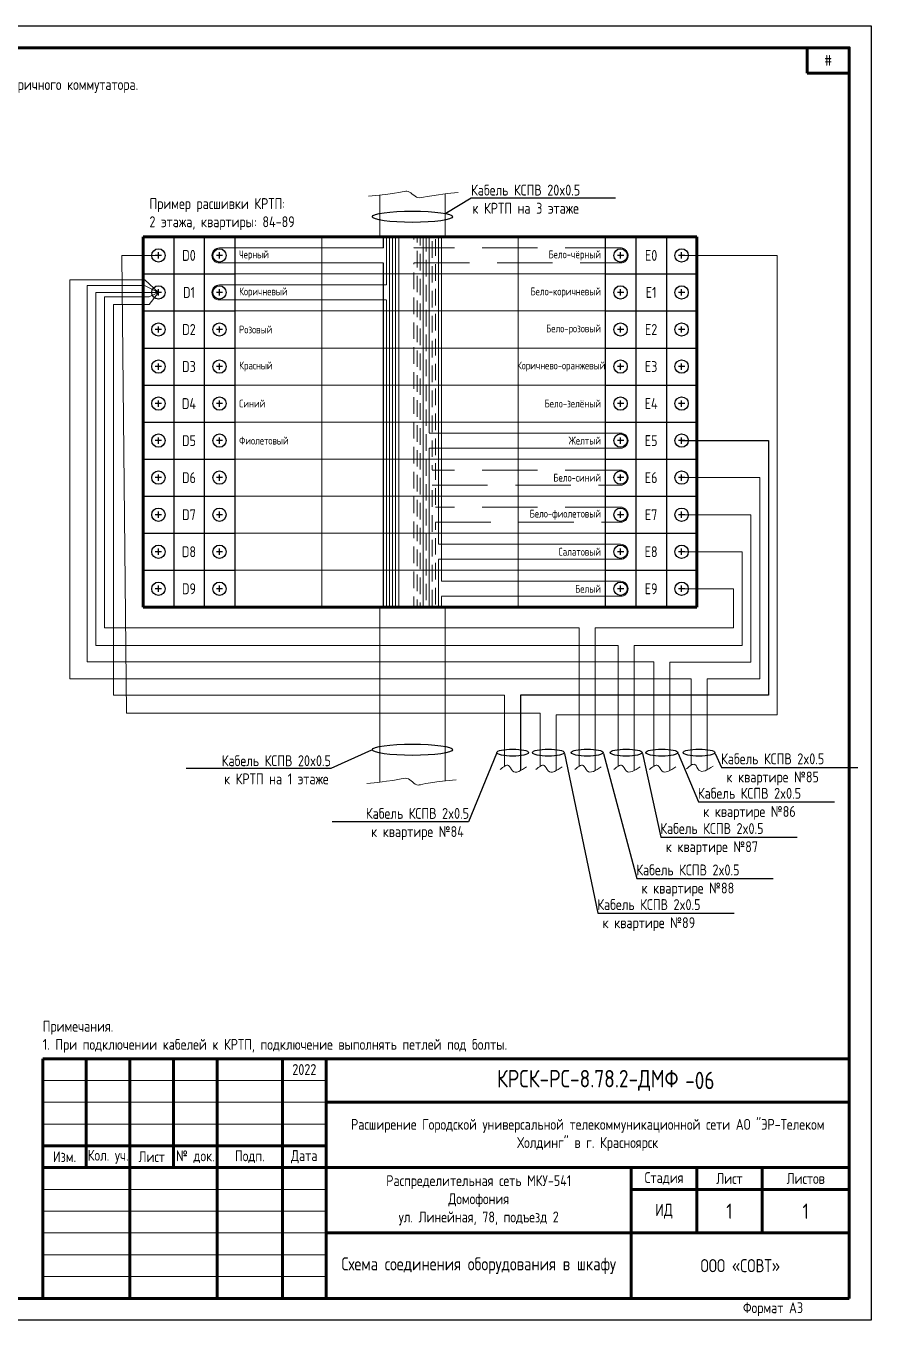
# Model space of a CAD drawing. Header units: millimetres. Extents: x -1818 to 2939, y -1518 to -220.
# Drawn here: x 2535.4 to 2729.3, y -516.9 to -219.9 of the extents above; entities that cross this region are included whole.
import ezdxf
from ezdxf import colors
from ezdxf.entities.mleader import LeaderData, LeaderLine
from ezdxf.math import Vec2, Vec3

# ---------------------------------------------------------------- set-up
doc = ezdxf.new("R2010")
doc.units = ezdxf.units.MM
doc.linetypes.add('штриховая', pattern=[19.05, 12.7, -6.35])
doc.layers.add('(034) Оформление_0', color=7, linetype='Continuous', lineweight=9)
for name, color, linetype in [('_', 7, 'Continuous'), ('Планы', 7, 'Continuous'), ('Текст и таблицы', 7, 'Continuous')]:
    doc.layers.add(name, color=color, linetype=linetype)
doc.layers.add('ВЭ', color=7, linetype='Continuous', plot=False)
doc.styles.get("Standard").update_dxf_attribs({"font": ''})
doc.styles.get('Standard').set_extended_font_data('GOST type A')

# ---------------------------------------------------------------- blocks, each defined once
blk = doc.blocks.new('*T277')
at = {"layer": '(034) Оформление_0', "lineweight": 60, "transparency": 16777216}
for p, q in [((0, 0), (185, 0)), ((0, 0), (0, -55)), ((10, 0), (10, -25)), ((20, 0), (20, -55)), ((30, 0), (30, -25)), ((40, 0), (40, -55)), ((55, 0), (55, -55)), ((65, 0), (65, -55)), ((185, 0), (185, -55)), ((65, -10), (185, -10)), ((0, -20), (65, -20)), ((0, -25), (185, -25)), ((135, -25), (135, -55)), ((150, -25), (150, -40)), ((165, -25), (165, -40)), ((135, -30), (185, -30)), ((65, -40), (185, -40)), ((0, -55), (185, -55))]:
    blk.add_line(p, q, dxfattribs=at)
at = {"layer": '(034) Оформление_0', "transparency": 16777216}
for p, q in [((0, -5), (65, -5)), ((0, -10), (65, -10)), ((0, -15), (65, -15)), ((0, -30), (65, -30)), ((0, -35), (65, -35)), ((0, -40), (65, -40)), ((0, -45), (65, -45)), ((0, -50), (65, -50))]:
    blk.add_line(p, q, dxfattribs=at)
at = {"layer": '(034) Оформление_0', "color": 0, "lineweight": 60, "transparency": 16777216, "attachment_point": 5}
for s, insert, char_height, width in [('2022', (60, -2.5), 2.5, 10), ('{\\fGOST type A|b0|i0|c0;КРСК-РС-8.78.2-ДМФ', (125, -5), 4, 120), ('{\\fGOST type A|b0|i0|c0;Расширение Городской универсальной телекоммуникационной сети АО "ЭР-Телеком Холдинг" в г. Красноярск', (125, -17.5), 2.5, 120), ('Изм.', (5, -22.5), 2.5, 10), ('Кол. уч.', (15, -22.5), 2.5, 10), ('Лист', (25, -22.5), 2.5, 10), ('№ док.', (35, -22.5), 2.5, 10), ('Подп.', (47.5, -22.5), 2.5, 15), ('Дата', (60, -22.5), 2.5, 10), ('Стадия', (142.5, -27.5), 2.5, 15), ('Лист', (157.5, -27.5), 2.5, 15), ('Листов', (175, -27.5), 2.5, 20), ('{\\fGOST type A|b0|i0|c0;Распределительная сеть МКУ-541^JДомофония^Jул. Линейная, 78, подъезд 2', (100, -32.5), 2.5, 70), ('ИД', (142.5, -35), 2.822, 15), ('1', (157.5, -35), 3.5, 15), ('{\\fGOST type A|b0|i0|c0;ООО «СОВТ»', (160, -47.5), 3, 50)]:
    blk.add_mtext(s, dxfattribs=dict(at, insert=insert, char_height=char_height, width=width))
blk = doc.blocks.new('*U276')
blk.add_blockref('*T277', (-185, 55))
blk = doc.blocks.new('*T242')
at = {"lineweight": 60, "transparency": 16777216}
for p, q in [((0, 0), (9.69, 0)), ((0, 0), (0, -5.814)), ((9.69, 0), (9.69, -5.814)), ((0, -5.814), (9.69, -5.814))]:
    blk.add_line(p, q, dxfattribs=at)
at = {"color": 0, "transparency": 16777216, "insert": (4.845, -2.907), "char_height": 2.5, "width": 9.69, "attachment_point": 5}
blk.add_mtext('#', dxfattribs=at)
blk = doc.blocks.new('*U240')
at = {"layer": '(034) Оформление_0'}
blk.add_lwpolyline([(420, 297), (0, 297), (0, 0), (420, 0)], close=True, dxfattribs=at)
at = {"layer": '(034) Оформление_0', "lineweight": 60}
blk.add_lwpolyline([(415, 5), (415, 292), (20, 292), (20, 5)], close=True, dxfattribs=at)
for name, p in [('*T242', (405.31, 292)), ('*U276', (415, 5))]:
    blk.add_blockref(name, p)
at = {"insert": (397.5, 2.5), "char_height": 2.5, "width": 35, "attachment_point": 5}
blk.add_mtext('Формат А3', dxfattribs=at)
blk = doc.blocks.new('*U224')
blk.add_wipeout([(-47.15, 1.73), (-47.63, 1.73), (-47.63, -1.73), (-47.15, -1.73)])
at = {"layer": '(034) Оформление_0', "color": 0, "linetype": 'ByBlock', "lineweight": -2}
blk.add_lwpolyline([(-47.39, -1.73), (0, -1.73, 1), (0, 1.73), (-47.39, 1.73)], format="xyb", dxfattribs=at)
blk = doc.blocks.new('*U221')
blk.add_wipeout([(-42.24, 1.73), (-42.73, 1.73), (-42.73, -1.73), (-42.24, -1.73)])
at = {"layer": '(034) Оформление_0', "color": 0, "linetype": 'ByBlock', "lineweight": -2}
blk.add_lwpolyline([(-42.48, -1.73), (0, -1.73, 1), (0, 1.73), (-42.48, 1.73)], format="xyb", dxfattribs=at)
blk = doc.blocks.new('*U222')
blk.add_wipeout([(-41.54, 1.73), (-42.03, 1.73), (-42.03, -1.73), (-41.54, -1.73)])
at = {"layer": '(034) Оформление_0', "color": 0, "linetype": 'ByBlock', "lineweight": -2}
blk.add_lwpolyline([(-41.78, -1.73), (0, -1.73, 1), (0, 1.73), (-41.78, 1.73)], format="xyb", dxfattribs=at)
blk = doc.blocks.new('*U223')
blk.add_wipeout([(-40.84, 1.73), (-41.33, 1.73), (-41.33, -1.73), (-40.84, -1.73)])
at = {"layer": '(034) Оформление_0', "color": 0, "linetype": 'ByBlock', "lineweight": -2}
blk.add_lwpolyline([(-41.08, -1.73), (0, -1.73, 1), (0, 1.73), (-41.08, 1.73)], format="xyb", dxfattribs=at)
blk = doc.blocks.new('*U154')
blk.add_wipeout([(37.35, 1.73), (37.84, 1.73), (37.84, -1.73), (37.35, -1.73)])
at = {"layer": '(034) Оформление_0', "color": 0, "linetype": 'ByBlock', "lineweight": -2}
blk.add_lwpolyline([(37.6, -1.73), (0, -1.73, -1), (0, 1.73), (37.6, 1.73)], format="xyb", dxfattribs=at)
blk = doc.blocks.new('Клема')
at = {"layer": 'Текст и таблицы'}
for p, q in [((0.72, 0), (-0.72, 0)), ((0, -0.72), (0, 0.72))]:
    blk.add_line(p, q, dxfattribs=at)
blk.add_circle((0, 0), 1.53, dxfattribs=at)
blk = doc.blocks.new('*T274')
at = {"layer": '(034) Оформление_0', "lineweight": 60, "transparency": 16777216}
for p, q in [((0, 0), (127, 0)), ((0, 0), (0, -85)), ((127, 0), (127, -85)), ((0, -85), (127, -85))]:
    blk.add_line(p, q, dxfattribs=at)
at = {"layer": '(034) Оформление_0', "lineweight": -2, "transparency": 16777216}
for p, q in [((7, 0), (7, -85)), ((14, 0), (14, -85)), ((21, 0), (21, -85)), ((106, 0), (106, -85)), ((113, 0), (113, -85)), ((120, 0), (120, -85)), ((0, -8.5), (21, -8.5)), ((106, -8.5), (127, -8.5)), ((0, -17), (21, -17)), ((106, -17), (127, -17)), ((0, -25.5), (21, -25.5)), ((106, -25.5), (127, -25.5)), ((0, -34), (21, -34)), ((106, -34), (127, -34)), ((0, -42.5), (21, -42.5)), ((106, -42.5), (127, -42.5)), ((0, -51), (21, -51)), ((106, -51), (127, -51)), ((0, -59.5), (21, -59.5)), ((106, -59.5), (127, -59.5)), ((0, -68), (21, -68)), ((106, -68), (127, -68)), ((0, -76.5), (21, -76.5)), ((106, -76.5), (127, -76.5))]:
    blk.add_line(p, q, dxfattribs=at)
at = {"layer": 'Defpoints', "color": 8, "linetype": 'ByBlock', "lineweight": 0, "transparency": 16777216}
for p, q in [((41, 0), (41, -85)), ((86, 0), (86, -85)), ((21, -8.5), (106, -8.5)), ((21, -17), (106, -17)), ((21, -25.5), (106, -25.5)), ((21, -34), (106, -34)), ((21, -42.5), (106, -42.5)), ((21, -51), (106, -51)), ((21, -59.5), (106, -59.5)), ((21, -68), (106, -68)), ((21, -76.5), (106, -76.5))]:
    blk.add_line(p, q, dxfattribs=at)
at = {"layer": '(034) Оформление_0', "color": 0, "transparency": 16777216}
for p in [(3.5, -4.25), (17.5, -4.25), (109.5, -4.25), (123.5, -4.25), (3.5, -12.75), (17.5, -12.75), (109.5, -12.75), (123.5, -12.75), (3.5, -21.25), (17.5, -21.25), (109.5, -21.25), (123.5, -21.25), (3.5, -29.75), (17.5, -29.75), (109.5, -29.75), (123.5, -29.75), (3.5, -38.25), (17.5, -38.25), (109.5, -38.25), (123.5, -38.25), (3.5, -46.75), (17.5, -46.75), (109.5, -46.75), (123.5, -46.75), (3.5, -55.25), (17.5, -55.25), (109.5, -55.25), (123.5, -55.25), (3.5, -63.75), (17.5, -63.75), (109.5, -63.75), (123.5, -63.75), (3.5, -72.25), (17.5, -72.25), (109.5, -72.25), (123.5, -72.25), (3.5, -80.75), (17.5, -80.75), (109.5, -80.75), (123.5, -80.75)]:
    blk.add_blockref('Клема', p, dxfattribs=at)
for s, insert, char_height, width, attachment_point in [('D0', (10.5, -4.25), 2.5, 7, 5), ('{\\fGOST type A|b0|i0|c0;Черный', (22, -4.25), 1.8, 18, 4), ('{\\fGOST type A|b0|i0|c0;Бело-чёрный', (105, -4.25), 1.8, 18, 6), ('E0', (116.5, -4.25), 2.5, 7, 5), ('D1', (10.5, -12.75), 2.5, 7, 5), ('{\\fGOST type A|b0|i0|c0;Коричневый', (22, -12.75), 1.8, 18, 4), ('{\\fGOST type A|b0|i0|c0;Бело-коричневый', (105, -12.75), 1.8, 18, 6), ('E1', (116.5, -12.75), 2.5, 7, 5), ('D2', (10.5, -21.25), 2.5, 7, 5), ('{\\fGOST type A|b0|i0|c0;Розовый', (22, -21.25), 1.8, 18, 4), ('{\\fGOST type A|b0|i0|c0;Бело-розовый', (105, -21.25), 1.8, 18, 6), ('E2', (116.5, -21.25), 2.5, 7, 5), ('D3', (10.5, -29.75), 2.5, 7, 5), ('{\\fGOST type A|b0|i0|c0;Красный', (22, -29.75), 1.8, 18, 4), ('{\\fGOST type A|b0|i0|c0;Коричнево-оранжевый', (106, -29.75), 1.8, 20, 6), ('E3', (116.5, -29.75), 2.5, 7, 5), ('D4', (10.5, -38.25), 2.5, 7, 5), ('{\\fGOST type A|b0|i0|c0;Синий', (22, -38.25), 1.8, 18, 4), ('{\\fGOST type A|b0|i0|c0;Бело-зелёный', (105, -38.25), 1.8, 18, 6), ('E4', (116.5, -38.25), 2.5, 7, 5), ('D5', (10.5, -46.75), 2.5, 7, 5), ('{\\fGOST type A|b0|i0|c0;Фиолетовый', (22, -46.75), 1.8, 18, 4), ('{\\fGOST type A|b0|i0|c0;Желтый', (105, -46.75), 1.8, 18, 6), ('E5', (116.5, -46.75), 2.5, 7, 5), ('D6', (10.5, -55.25), 2.5, 7, 5), ('{\\fGOST type A|b0|i0|c0;', (22, -55.25), 1.8, 18, 4), ('{\\fGOST type A|b0|i0|c0;Бело-синий', (105, -55.25), 1.8, 18, 6), ('E6', (116.5, -55.25), 2.5, 7, 5), ('D7', (10.5, -63.75), 2.5, 7, 5), ('{\\fGOST type A|b0|i0|c0;', (22, -63.75), 1.8, 18, 4), ('{\\fGOST type A|b0|i0|c0;Бело-фиолетовый', (105, -63.75), 1.8, 18, 6), ('E7', (116.5, -63.75), 2.5, 7, 5), ('D8', (10.5, -72.25), 2.5, 7, 5), ('E8', (116.5, -72.25), 2.5, 7, 5), ('{\\fGOST type A|b0|i0|c0;', (22, -72.25), 1.8, 18, 4), ('{\\fGOST type A|b0|i0|c0;Салатовый', (105, -72.25), 1.8, 18, 6), ('D9', (10.5, -80.75), 2.5, 7, 5), ('{\\fGOST type A|b0|i0|c0;Белый', (105, -80.75), 1.8, 18, 6), ('E9', (116.5, -80.75), 2.5, 7, 5), ('{\\fGOST type A|b0|i0|c0;', (22, -80.75), 1.8, 18, 4)]:
    blk.add_mtext(s, dxfattribs=dict(at, insert=insert, char_height=char_height, width=width, attachment_point=attachment_point))
blk = doc.blocks.new('*U231')
blk.add_wipeout([(38.06, 1.73), (38.54, 1.73), (38.54, -1.73), (38.06, -1.73)])
at = {"layer": '(034) Оформление_0', "color": 0, "linetype": 'ByBlock', "lineweight": -2}
blk.add_lwpolyline([(38.3, -1.73), (0, -1.73, -1), (0, 1.73), (38.3, 1.73)], format="xyb", dxfattribs=at)
blk = doc.blocks.new('*U232')
blk.add_wipeout([(-42.94, 1.73), (-43.43, 1.73), (-43.43, -1.73), (-42.94, -1.73)])
at = {"layer": '(034) Оформление_0', "color": 0, "linetype": 'ByBlock', "lineweight": -2}
blk.add_lwpolyline([(-43.19, -1.73), (0, -1.73, 1), (0, 1.73), (-43.19, 1.73)], format="xyb", dxfattribs=at)
blk = doc.blocks.new('*U233')
blk.add_wipeout([(-43.64, 1.73), (-44.13, 1.73), (-44.13, -1.73), (-43.64, -1.73)])
at = {"layer": '(034) Оформление_0', "color": 0, "linetype": 'ByBlock', "lineweight": -2}
blk.add_lwpolyline([(-43.89, -1.73), (0, -1.73, 1), (0, 1.73), (-43.89, 1.73)], format="xyb", dxfattribs=at)

msp = doc.modelspace()

# ---------------------------------------------------------------- linework, layer by layer
msp.add_lwpolyline([(2617.42, -353.33), (2617.42, -252.96), (2523.37, -252.96), (2496.86, -258.25), (2361.75, -258.25), (2361.75, -272.58), (2387.37, -272.58)])
at = {"layer": '_', "color": 6, "lineweight": 0, "ltscale": 0.3}
msp.add_lwpolyline([(2620.92, -353.33), (2620.92, -249.46), (2523.37, -249.46), (2497.19, -250.25), (2353.75, -250.25), (2353.75, -315.08), (2387.37, -315.08)], dxfattribs=at)
at = {"layer": '_', "color": 212, "linetype": 'Continuous', "lineweight": 0, "ltscale": 0.3}
msp.add_lwpolyline([(2630.74, -246.65), (2523.37, -246.65)], dxfattribs=at)
at = {"layer": '_', "color": 5, "linetype": 'Continuous', "lineweight": 0, "ltscale": 0.3}
for points in [[(2630.74, -247.35), (2523.37, -247.35)], [(2620.22, -353.33), (2620.22, -250.16), (2523.37, -250.16), (2496.56, -251.85), (2355.35, -251.85), (2355.35, -306.58), (2387.37, -306.58)]]:
    msp.add_lwpolyline(points, dxfattribs=at)
at = {"layer": '_', "color": 1, "linetype": 'Continuous', "lineweight": 0, "ltscale": 0.3}
msp.add_lwpolyline([(2619.52, -353.33), (2619.52, -250.86), (2523.37, -250.86), (2496.15, -253.45), (2356.95, -253.45), (2356.95, -298.08), (2387.37, -298.08)], dxfattribs=at)
at = {"layer": '_', "color": 230, "linetype": 'Continuous', "lineweight": 0, "ltscale": 0.3}
msp.add_lwpolyline([(2618.82, -353.33), (2618.82, -251.56), (2523.37, -251.56), (2496.01, -255.05), (2358.55, -255.05), (2358.55, -289.58), (2387.37, -289.58)], dxfattribs=at)
at = {"layer": '_', "color": 42, "linetype": 'Continuous', "lineweight": 0, "ltscale": 0.3}
for points in [[(2618.12, -353.33), (2618.12, -252.26), (2523.37, -252.26), (2496.22, -256.65), (2360.15, -256.65), (2360.15, -281.08), (2387.37, -281.08)], [(2442.12, -298.08), (2470.69, -298.08), (2470.69, -264.65), (2502.81, -264.65), (2523.37, -255.77), (2626.53, -255.77), (2626.53, -353.33)]]:
    msp.add_lwpolyline(points, dxfattribs=at)
at = {"layer": '_', "linetype": 'штриховая', "lineweight": 0, "ltscale": 0.3}
msp.add_lwpolyline([(2442.12, -272.58), (2465.89, -272.58), (2465.89, -259.85), (2497.93, -259.85), (2523.37, -253.66), (2624.43, -253.66), (2624.43, -353.33)], dxfattribs=at)
at = {"layer": '_', "color": 42, "linetype": 'штриховая', "lineweight": 0, "ltscale": 0.3}
msp.add_lwpolyline([(2442.12, -281.08), (2467.49, -281.08), (2467.49, -261.45), (2499.36, -261.45), (2523.37, -254.37), (2625.13, -254.37), (2625.13, -353.33)], dxfattribs=at)
at = {"layer": '_', "color": 230, "linetype": 'штриховая', "lineweight": 0, "ltscale": 0.3}
msp.add_lwpolyline([(2442.12, -289.58), (2469.09, -289.58), (2469.09, -263.05), (2501.04, -263.05), (2523.37, -255.07), (2625.83, -255.07), (2625.83, -353.33)], dxfattribs=at)
at = {"layer": '_', "color": 30, "linetype": 'штриховая', "lineweight": 0, "ltscale": 0.3}
msp.add_lwpolyline([(2442.12, -298.08), (2470.69, -298.08), (2470.69, -264.65), (2502.81, -264.65), (2523.37, -255.77), (2626.53, -255.77), (2626.53, -353.33)], dxfattribs=at)
at = {"layer": '_', "color": 96, "linetype": 'штриховая', "lineweight": 0, "ltscale": 0.3}
msp.add_lwpolyline([(2442.12, -306.58), (2472.29, -306.58), (2472.29, -266.25), (2504.53, -266.25), (2523.37, -256.47), (2627.23, -256.47), (2627.23, -353.33)], dxfattribs=at)
at = {"layer": '_', "color": 2, "linetype": 'Continuous', "lineweight": 0, "ltscale": 0.3, "flags": 128}
msp.add_lwpolyline([(2442.12, -315.08), (2473.89, -315.08), (2473.89, -267.85), (2506.03, -267.85), (2523.37, -257.17), (2627.93, -257.17), (2627.93, -353.33)], dxfattribs=at)
at = {"layer": '_', "color": 5, "linetype": 'штриховая', "lineweight": 0, "ltscale": 0.3}
msp.add_lwpolyline([(2442.12, -323.58), (2475.49, -323.58), (2475.49, -269.45), (2507.13, -269.45), (2523.37, -257.87), (2628.64, -257.87), (2628.64, -353.33)], dxfattribs=at)
at = {"layer": '_', "color": 212, "linetype": 'штриховая', "lineweight": 0, "ltscale": 0.3, "flags": 128}
msp.add_lwpolyline([(2442.12, -332.08), (2477.09, -332.08), (2477.09, -271.05), (2507.68, -271.05), (2523.37, -258.57), (2629.34, -258.57), (2629.34, -353.33)], dxfattribs=at)
at = {"layer": '_', "color": 3, "linetype": 'Continuous', "lineweight": 0, "ltscale": 0.3, "flags": 128}
msp.add_lwpolyline([(2442.12, -340.58), (2478.69, -340.58), (2478.69, -272.65), (2507.6, -272.65), (2523.37, -259.27), (2630.04, -259.27), (2630.04, -353.33)], dxfattribs=at)
at = {"layer": '_', "linetype": 'Continuous', "lineweight": 0, "ltscale": 0.3, "flags": 128}
for points in [[(2442.12, -349.08), (2480.29, -349.08), (2480.29, -274.25), (2506.99, -274.25), (2523.37, -259.97), (2630.74, -259.97), (2630.74, -353.33)], [(2691.64, -390.62), (2691.64, -369.73), (2703.73, -369.73), (2703.73, -323.58), (2685.82, -323.58)], [(2683.12, -390.81), (2683.12, -365.92), (2701.73, -365.92), (2701.73, -332.08), (2685.82, -332.08)], [(2674.94, -390.81), (2674.94, -362.12), (2699.73, -362.12), (2699.73, -340.58), (2685.82, -340.58)]]:
    msp.add_lwpolyline(points, dxfattribs=at)
at = {"layer": '_', "lineweight": 20, "flags": 128}
msp.add_lwpolyline([(2631.57, -393.18), (2631.57, -353.33), (2616.58, -353.33), (2616.58, -393.46)], dxfattribs=at)
at = {"layer": '_', "linetype": 'Continuous', "lineweight": 0, "ltscale": 5}
for points in [[(2644.21, -390.58), (2646.13, -389.62), (2647.03, -390.86), (2650.27, -389.94)], [(2652.39, -390.58), (2654.31, -389.62), (2655.21, -390.86), (2658.45, -389.94)], [(2661.33, -390.58), (2663.25, -389.62), (2664.15, -390.86), (2667.38, -389.94)], [(2670.27, -390.58), (2672.19, -389.62), (2673.09, -390.86), (2676.32, -389.94)], [(2678.45, -390.58), (2680.36, -389.62), (2681.27, -390.86), (2684.5, -389.94)], [(2686.96, -390.4), (2688.88, -389.43), (2689.78, -390.68), (2693.02, -389.76)]]:
    msp.add_spline(points, degree=3, dxfattribs=at)
at = {"layer": '_', "lineweight": 20}
msp.add_open_spline([(2634.13, -392.94), (2626.63, -393.55), (2625.16, -394.97), (2622.9, -391.66), (2621.11, -393.08), (2613.61, -393.77)], degree=3, knots=[0, 0, 0, 0, 0.2093791, 0.4861628, 0.7521955, 0.7521955, 0.7521955, 0.7521955], dxfattribs=at)
at = {"layer": 'Планы'}
for centre, major_axis, ratio in [((2624.08, -386.02), (9.21, 0), 0.140585), ((2647.06, -386.68), (3.66, 0), 0.220893), ((2655.24, -386.68), (3.66, 0), 0.220893), ((2664.17, -386.68), (3.66, 0), 0.220893), ((2673.11, -386.68), (3.66, 0), 0.220893), ((2681.29, -386.68), (3.66, 0), 0.220893), ((2689.81, -386.68), (3.66, 0), 0.220893)]:
    msp.add_ellipse(centre, major_axis=major_axis, ratio=ratio, dxfattribs=at)

# ---------------------------------------------------------------- texts
at = {"layer": '(034) Оформление_0', "lineweight": 0, "insert": (2523.89, -232.11), "char_height": 2.5, "attachment_point": 2}
msp.add_mtext_dynamic_manual_height_columns('Схема коммутации координатно-матричного коммутатора.', width=265.6966, gutter_width=23.82, heights=[0], dxfattribs=at)
at = {"layer": '(034) Оформление_0', "lineweight": 0, "insert": (2539.28, -455.56), "char_height": 2.5, "width": 103.6452, "attachment_point": 7}
msp.add_mtext('Примечания.\\P1. При подключении кабелей к КРТП, подключение выполнять петлей под болты.', dxfattribs=at)
at = {"layer": '(034) Оформление_0'}
for s, insert, char_height, width, attachment_point in [('-06', (2686.63, -461.91), 4, 48.846, 4), ('1', (2714.28, -491.91), 3.5, 20, 5), ('Схема соединения оборудования в шкафу', (2639.28, -504.41), 3, 70, 5)]:
    msp.add_mtext(s, dxfattribs=dict(at, insert=insert, char_height=char_height, width=width, attachment_point=attachment_point))

# ---------------------------------------------------------------- leaders
at = {"layer": '(034) Оформление_0', "linetype": 'Continuous', "lineweight": 0, "ltscale": 5}
ml = msp.add_multileader_mtext('Standard', dxfattribs=at)
ml.set_content('Кабель КСПВ 20x0.5\\Pк КРТП на 1 этаже', color=256)
ml.set_leader_properties()
ml.build(insert=Vec2(0, 0))
ml.multileader.update_dxf_attribs({"text_left_attachment_type": 6, "text_right_attachment_type": 6, "dogleg_length": 0, "arrow_head_size": 0.18})
ctx = ml.context
ctx.base_point, ctx.char_height, ctx.arrow_head_size, ctx.landing_gap_size, ctx.plane_origin = Vec3(2580.36, -390.29), 2.5, 0.18, 0, Vec3(2654.87, -380.06)
ctx.left_attachment, ctx.right_attachment, ctx.text_align_type = 6, 6, 1
notes = []
notes.append((ctx, [(0, (1, 1, 0), (2605.36, -390.29), (-1, 0), 0, [(0, [(2614.86, -386.02)], 0, [])])]))
ctx.mtext.insert, ctx.mtext.alignment, ctx.mtext.flow_direction = Vec3(2592.86, -387.29), 2, 5
ml = msp.add_multileader_mtext('Standard', dxfattribs=at)
ml.set_content('Кабель КСПВ 2x0.5\\Pк квартире №84', color=256)
ml.set_leader_properties()
ml.build(insert=Vec2(0, 0))
ml.multileader.update_dxf_attribs({"text_left_attachment_type": 6, "text_right_attachment_type": 6, "dogleg_length": 0, "arrow_head_size": 0.18})
ctx = ml.context
ctx.base_point, ctx.char_height, ctx.arrow_head_size, ctx.landing_gap_size, ctx.plane_origin = Vec3(2613.54, -402.59), 2.5, 0.18, 0, Vec3(2683.71, -399.53)
ctx.left_attachment, ctx.right_attachment, ctx.text_align_type = 6, 6, 1
notes.append((ctx, [(0, (1, 1, 0), (2636.93, -402.59), (-1, 0), 0, [(0, [(2643.39, -386.68)], 0, [])])]))
ctx.mtext.insert, ctx.mtext.alignment, ctx.mtext.flow_direction = Vec3(2625.23, -399.38), 2, 5
ml = msp.add_multileader_mtext('Standard', dxfattribs=at)
ml.set_content('Кабель КСПВ 2x0.5\\Pк квартире №89', color=256)
ml.set_leader_properties()
ml.build(insert=Vec2(0, 0))
ml.multileader.update_dxf_attribs({"text_left_attachment_type": 6, "text_right_attachment_type": 6, "dogleg_length": 0, "arrow_head_size": 0.18})
ctx = ml.context
ctx.base_point, ctx.char_height, ctx.arrow_head_size, ctx.landing_gap_size, ctx.plane_origin = Vec3(2666.62, -423.51), 2.5, 0.18, 0, Vec3(2691.89, -390.72)
ctx.left_attachment, ctx.right_attachment, ctx.text_align_type = 6, 6, 1
notes.append((ctx, [(1, (1, 1, 0), (2666.62, -423.51), (1, 0), 0, [(0, [(2658.9, -386.68)], 0, [])])]))
ctx.mtext.insert, ctx.mtext.alignment, ctx.mtext.flow_direction = Vec3(2678.31, -420.3), 2, 5
ml = msp.add_multileader_mtext('Standard', dxfattribs=at)
ml.set_content('Кабель КСПВ 2x0.5\\Pк квартире №88', color=256)
ml.set_leader_properties()
ml.build(insert=Vec2(0, 0))
ml.multileader.update_dxf_attribs({"text_left_attachment_type": 6, "text_right_attachment_type": 6, "dogleg_length": 0, "arrow_head_size": 0.18})
ctx = ml.context
ctx.base_point, ctx.char_height, ctx.arrow_head_size, ctx.landing_gap_size, ctx.plane_origin = Vec3(2675.56, -415.56), 2.5, 0.18, 0, Vec3(2700.83, -390.72)
ctx.left_attachment, ctx.right_attachment, ctx.text_align_type = 6, 6, 1
notes.append((ctx, [(1, (1, 1, 0), (2675.56, -415.56), (1, 0), 0, [(0, [(2667.84, -386.68)], 0, [])])]))
ctx.mtext.insert, ctx.mtext.alignment, ctx.mtext.flow_direction = Vec3(2687.25, -412.35), 2, 5
ml = msp.add_multileader_mtext('Standard', dxfattribs=at)
ml.set_content('Кабель КСПВ 2x0.5\\Pк квартире №87', color=256)
ml.set_leader_properties()
ml.build(insert=Vec2(0, 0))
ml.multileader.update_dxf_attribs({"text_left_attachment_type": 6, "text_right_attachment_type": 6, "dogleg_length": 0, "arrow_head_size": 0.18})
ctx = ml.context
ctx.base_point, ctx.char_height, ctx.arrow_head_size, ctx.landing_gap_size, ctx.plane_origin = Vec3(2681.06, -406.06), 2.5, 0.18, 0, Vec3(2706.46, -380.15)
ctx.left_attachment, ctx.right_attachment, ctx.text_align_type = 6, 6, 1
notes.append((ctx, [(1, (1, 1, 0), (2681.06, -406.06), (1, 0), 0, [(0, [(2676.77, -386.68)], 0, [])])]))
ctx.mtext.insert, ctx.mtext.alignment, ctx.mtext.flow_direction = Vec3(2692.76, -402.85), 2, 5
ml = msp.add_multileader_mtext('Standard', dxfattribs=at)
ml.set_content('Кабель КСПВ 2x0.5\\Pк квартире №86', color=256)
ml.set_leader_properties()
ml.build(insert=Vec2(0, 0))
ml.multileader.update_dxf_attribs({"text_left_attachment_type": 6, "text_right_attachment_type": 6, "dogleg_length": 0, "arrow_head_size": 0.18})
ctx = ml.context
ctx.base_point, ctx.char_height, ctx.arrow_head_size, ctx.landing_gap_size, ctx.plane_origin = Vec3(2689.68, -397.98), 2.5, 0.18, 0, Vec3(2712.09, -369.59)
ctx.left_attachment, ctx.right_attachment, ctx.text_align_type = 6, 6, 1
notes.append((ctx, [(1, (1, 1, 0), (2689.68, -397.98), (1, 0), 0, [(0, [(2684.95, -386.68)], 0, [])])]))
ctx.mtext.insert, ctx.mtext.alignment, ctx.mtext.flow_direction = Vec3(2701.38, -394.77), 2, 5
ml = msp.add_multileader_mtext('Standard', dxfattribs=at)
ml.set_content('Кабель КСПВ 2x0.5\\Pк квартире №85', color=256)
ml.set_leader_properties()
ml.build(insert=Vec2(0, 0))
ml.multileader.update_dxf_attribs({"text_left_attachment_type": 6, "text_right_attachment_type": 6, "dogleg_length": 0, "arrow_head_size": 0.18})
ctx = ml.context
ctx.base_point, ctx.char_height, ctx.arrow_head_size, ctx.landing_gap_size, ctx.plane_origin = Vec3(2695, -390.06), 2.5, 0.18, 0, Vec3(2720.6, -358.36)
ctx.left_attachment, ctx.right_attachment, ctx.text_align_type = 6, 6, 1
notes.append((ctx, [(1, (1, 1, 0), (2695, -390.06), (1, 0), 0, [(0, [(2693.47, -386.68)], 0, [])])]))
ctx.mtext.insert, ctx.mtext.alignment, ctx.mtext.flow_direction = Vec3(2706.7, -386.85), 2, 5
for ctx, leaders in notes:
    for number, flags, end, landing, length, lines in leaders:
        leader = LeaderData()
        leader.index, (leader.has_last_leader_line, leader.has_dogleg_vector, leader.attachment_direction) = number, flags
        leader.last_leader_point, leader.dogleg_vector, leader.dogleg_length = Vec3(end), Vec3(landing), length
        for number, points, colour, breaks in lines:
            line = LeaderLine()
            line.index, line.vertices, line.color, line.breaks = number, Vec3.list(points), colors.encode_raw_color(colour), breaks
            leader.lines.append(line)
        ctx.leaders.append(leader)

# ---------------------------------------------------------------- next in the draw order: wipeouts: each hides what was drawn before it
msp.add_wipeout([(2500.66, -280.94), (2505.01, -276.94), (2507.01, -274.21), (2507.62, -272.57), (2507.72, -271.47), (2507.44, -270.15), (2505.85, -267.64), (2503.7, -265.46), (2501.82, -263.76), (2499.17, -261.25), (2498.15, -260.12), (2497.28, -258.94), (2496.31, -256.94), (2496.01, -254.94), (2496.25, -252.94), (2496.89, -250.94), (2497.85, -248.94), (2499.03, -246.94), (2502.53, -241.93), (2632.3, -241.93), (2632.3, -268.33), (2562.32, -268.33), (2562.32, -283.17), (2497.88, -283.17)])

# ---------------------------------------------------------------- next in the draw order: linework, layer by layer
at = {"layer": '_', "lineweight": 20, "flags": 128}
msp.add_lwpolyline([(2616.58, -258.75), (2616.58, -268.33), (2631.57, -268.33), (2631.57, -258.46)], dxfattribs=at)
at = {"layer": '_', "lineweight": 20}
msp.add_open_spline([(2614.03, -258.98), (2621.52, -258.37), (2623, -256.95), (2625.26, -260.26), (2627.05, -258.84), (2634.55, -258.15)], degree=3, knots=[0, 0, 0, 0, 0.2093791, 0.4861628, 0.7521955, 0.7521955, 0.7521955, 0.7521955], dxfattribs=at)
at = {"layer": 'ВЭ'}
msp.add_lwpolyline([(2309.28, -219.91), (2729.28, -219.91), (2729.28, -516.91), (2309.28, -516.91)], close=True, dxfattribs=at)
at = {"layer": 'Планы'}
msp.add_ellipse((2624.08, -263.71), major_axis=(9.21, 0), ratio=0.140585, dxfattribs=at)

# ---------------------------------------------------------------- next in the draw order: block references
at = {"layer": '(034) Оформление_0'}
msp.add_blockref('*U240', (2309.28, -516.91), dxfattribs=at)

# ---------------------------------------------------------------- next in the draw order: texts
at = {"layer": '(034) Оформление_0', "color": 1, "lineweight": 0, "insert": (2563.76, -259.44), "char_height": 2.5, "attachment_point": 1}
msp.add_mtext_dynamic_manual_height_columns('{\\C256;Пример расшивки КРТП: \\P2 этажа, квартиры: 84-89}', width=53.1637, gutter_width=23.82, heights=[0], dxfattribs=at)

# ---------------------------------------------------------------- next in the draw order: leaders
at = {"layer": '(034) Оформление_0', "linetype": 'Continuous', "lineweight": 0, "ltscale": 5}
ml = msp.add_multileader_mtext('Standard', dxfattribs=at)
ml.set_content('Кабель КСПВ 20x0.5\\Pк КРТП на 3 этаже', color=256)
ml.set_leader_properties()
ml.build(insert=Vec2(0, 0))
ml.multileader.update_dxf_attribs({"text_left_attachment_type": 6, "text_right_attachment_type": 6, "dogleg_length": 0, "arrow_head_size": 0.18})
ctx = ml.context
ctx.base_point, ctx.char_height, ctx.arrow_head_size, ctx.landing_gap_size, ctx.plane_origin = Vec3(2637.54, -259.34), 2.5, 0.18, 0, Vec3(2654.87, -249.11)
ctx.left_attachment, ctx.right_attachment, ctx.text_align_type = 6, 6, 1
notes = []
notes.append((ctx, [(1, (1, 1, 0), (2637.54, -259.34), (1, 0), 0, [(0, [(2631.57, -262.95)], 0, [])])]))
ctx.mtext.insert, ctx.mtext.alignment, ctx.mtext.flow_direction = Vec3(2650.04, -256.34), 2, 5
for ctx, leaders in notes:
    for number, flags, end, landing, length, lines in leaders:
        leader = LeaderData()
        leader.index, (leader.has_last_leader_line, leader.has_dogleg_vector, leader.attachment_direction) = number, flags
        leader.last_leader_point, leader.dogleg_vector, leader.dogleg_length = Vec3(end), Vec3(landing), length
        for number, points, colour, breaks in lines:
            line = LeaderLine()
            line.index, line.vertices, line.color, line.breaks = number, Vec3.list(points), colors.encode_raw_color(colour), breaks
            leader.lines.append(line)
        ctx.leaders.append(leader)

# ---------------------------------------------------------------- next in the draw order: block references
at = {"layer": '_', "color": 250, "linetype": 'Continuous', "lineweight": 0, "ltscale": 0.3}
msp.add_blockref('*U154', (2579.82, -272.58), dxfattribs=at)
at = {"layer": '_', "linetype": 'штриховая', "lineweight": 0, "ltscale": 0.3}
msp.add_blockref('*U224', (2671.82, -272.58), dxfattribs=at)
at = {"layer": '_', "color": 212, "linetype": 'штриховая', "lineweight": 0, "ltscale": 0.3}
msp.add_blockref('*U221', (2671.82, -332.08), dxfattribs=at)
at = {"layer": '_', "color": 3, "linetype": 'Continuous', "lineweight": 0, "ltscale": 0.3}
msp.add_blockref('*U222', (2671.82, -340.58), dxfattribs=at)
at = {"layer": '_', "linetype": 'Continuous', "lineweight": 0, "ltscale": 0.3}
msp.add_blockref('*U223', (2671.82, -349.08), dxfattribs=at)

# ---------------------------------------------------------------- next in the draw order: linework, layer by layer
msp.add_lwpolyline([(2685.82, -315.08), (2705.73, -315.08), (2705.73, -373.53), (2648.88, -373.53), (2648.88, -390.81)])
at = {"layer": '_', "linetype": 'Continuous', "lineweight": 0, "ltscale": 0.3, "flags": 128}
for points in [[(2685.82, -272.58), (2707.73, -272.58), (2707.73, -377.97), (2657.06, -377.97), (2657.06, -390.81)], [(2685.82, -349.08), (2697.73, -349.08), (2697.73, -358.05), (2666, -358.05), (2666, -390.81)]]:
    msp.add_lwpolyline(points, dxfattribs=at)
at = {"layer": '_', "color": 42, "linetype": 'Continuous', "lineweight": 0, "ltscale": 0.3, "flags": 128}
for points in [[(2687.98, -389.58), (2687.98, -369.73), (2545.46, -369.73), (2545.46, -278.16), (2562.72, -278.16), (2565.82, -281.08)], [(2679.46, -389.77), (2679.46, -365.82), (2549.46, -365.82), (2549.46, -279.52), (2562.61, -279.52), (2565.82, -281.08)], [(2671.28, -389.77), (2671.28, -362.12), (2551.46, -362.12), (2551.46, -281.08), (2565.82, -281.08)], [(2645.23, -389.77), (2645.23, -373.53), (2555.51, -373.53), (2555.51, -283.82), (2563.66, -283.82), (2565.82, -281.08)]]:
    msp.add_lwpolyline(points, dxfattribs=at)

# ---------------------------------------------------------------- next in the draw order: block references
msp.add_blockref('*T274', (2562.32, -268.33))

# ---------------------------------------------------------------- next in the draw order: block references
at = {"layer": '_', "color": 42, "linetype": 'Continuous', "lineweight": 0, "ltscale": 0.3}
msp.add_blockref('*U231', (2579.82, -281.08), dxfattribs=at)

# ---------------------------------------------------------------- next in the draw order: linework, layer by layer
at = {"layer": '_', "color": 42, "linetype": 'Continuous', "lineweight": 0, "ltscale": 0.3, "flags": 128}
for points in [[(2653.41, -389.77), (2653.41, -377.63), (2558.52, -377.63), (2557.46, -272.58), (2565.82, -272.58)], [(2662.35, -389.77), (2662.35, -358.05), (2553.46, -358.05), (2553.46, -282.06), (2563.66, -282.06), (2565.82, -281.08)]]:
    msp.add_lwpolyline(points, dxfattribs=at)

# ---------------------------------------------------------------- next in the draw order: block references
at = {"layer": '_', "color": 2, "linetype": 'Continuous', "lineweight": 0, "ltscale": 0.3}
msp.add_blockref('*U233', (2671.82, -315.08), dxfattribs=at)
at = {"layer": '_', "color": 5, "linetype": 'штриховая', "lineweight": 0, "ltscale": 0.3}
msp.add_blockref('*U232', (2671.82, -323.58), dxfattribs=at)

doc.saveas('drawing.dxf')
